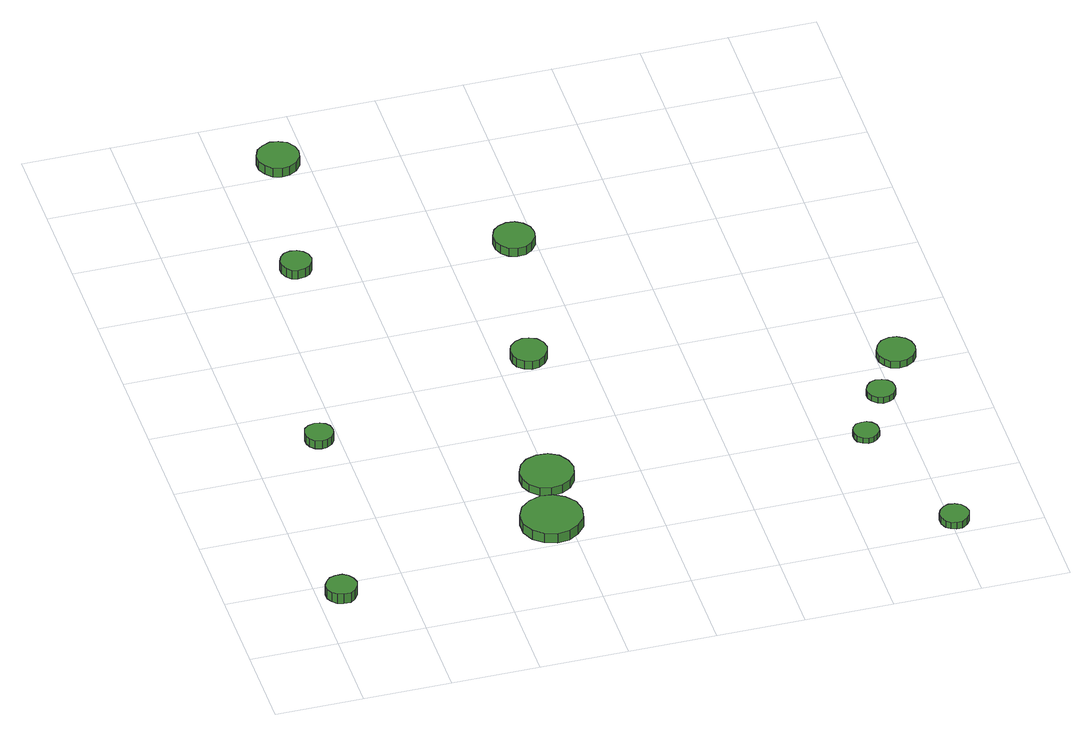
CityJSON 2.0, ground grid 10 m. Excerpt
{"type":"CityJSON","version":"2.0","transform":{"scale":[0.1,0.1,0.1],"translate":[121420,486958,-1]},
"CityObjects":{
"tree1":{"type":"SolitaryVegetationObject","attributes":{"function":"something"},"geometry":[{"type":"MultiSurface","lod":"1","boundaries":[[[0,1,2,3,4,5,6,7,8,9,10,11,12,13,14]],[[15,16,17,18,19,20,21,22,23,24,25,26,27,28,29]],[[0,29,28,1]],[[1,28,27,2]],[[2,27,26,3]],[[3,26,25,4]],[[4,25,24,5]],[[5,24,23,6]],[[6,23,22,7]],[[7,22,21,8]],[[8,21,20,9]],[[9,20,19,10]],[[10,19,18,11]],[[11,18,17,12]],[[12,17,16,13]],[[13,16,15,14]],[[14,15,29,0]]]}]},
"tree2":{"type":"SolitaryVegetationObject","attributes":{"function":"something"},"geometry":[{"type":"MultiSurface","lod":"1","boundaries":[[[30,31,32,33,34,35,36,37,38,39,40,41,42,43,44]],[[45,46,47,48,49,50,51,52,53,54,55,56,57,58,59]],[[30,59,58,31]],[[31,58,57,32]],[[32,57,56,33]],[[33,56,55,34]],[[34,55,54,35]],[[35,54,53,36]],[[36,53,52,37]],[[37,52,51,38]],[[38,51,50,39]],[[39,50,49,40]],[[40,49,48,41]],[[41,48,47,42]],[[42,47,46,43]],[[43,46,45,44]],[[44,45,59,30]]]}]},
"tree3":{"type":"SolitaryVegetationObject","attributes":{"function":"something"},"geometry":[{"type":"MultiSurface","lod":"1","boundaries":[[[60,61,62,63,64,65,66,67,68,69,70,71,72,73,74]],[[75,76,77,78,79,80,81,82,83,84,85,86,87,88,89]],[[60,89,88,61]],[[61,88,87,62]],[[62,87,86,63]],[[63,86,85,64]],[[64,85,84,65]],[[65,84,83,66]],[[66,83,82,67]],[[67,82,81,68]],[[68,81,80,69]],[[69,80,79,70]],[[70,79,78,71]],[[71,78,77,72]],[[72,77,76,73]],[[73,76,75,74]],[[74,75,89,60]]]}]},
"tree4":{"type":"SolitaryVegetationObject","attributes":{"function":"something"},"geometry":[{"type":"MultiSurface","lod":"1","boundaries":[[[90,91,92,93,94,95,96,97,98,99,100,101,102,103,104]],[[105,106,107,108,109,110,111,112,113,114,115,116,117,118,119]],[[90,119,118,91]],[[91,118,117,92]],[[92,117,116,93]],[[93,116,115,94]],[[94,115,114,95]],[[95,114,113,96]],[[96,113,112,97]],[[97,112,111,98]],[[98,111,110,99]],[[99,110,109,100]],[[100,109,108,101]],[[101,108,107,102]],[[102,107,106,103]],[[103,106,105,104]],[[104,105,119,90]]]}]},
"tree5":{"type":"SolitaryVegetationObject","attributes":{"function":"something"},"geometry":[{"type":"MultiSurface","lod":"1","boundaries":[[[120,121,122,123,124,125,126,127,128,129,130,131,132,133,134]],[[135,136,137,138,139,140,141,142,143,144,145,146,147,148,149]],[[120,149,148,121]],[[121,148,147,122]],[[122,147,146,123]],[[123,146,145,124]],[[124,145,144,125]],[[125,144,143,126]],[[126,143,142,127]],[[127,142,141,128]],[[128,141,140,129]],[[129,140,139,130]],[[130,139,138,131]],[[131,138,137,132]],[[132,137,136,133]],[[133,136,135,134]],[[134,135,149,120]]]}]},
"tree6":{"type":"SolitaryVegetationObject","attributes":{"function":"something"},"geometry":[{"type":"MultiSurface","lod":"1","boundaries":[[[150,151,152,153,154,155,156,157,158,159,160,161,162,163,164]],[[165,166,167,168,169,170,171,172,173,174,175,176,177,178,179]],[[150,179,178,151]],[[151,178,177,152]],[[152,177,176,153]],[[153,176,175,154]],[[154,175,174,155]],[[155,174,173,156]],[[156,173,172,157]],[[157,172,171,158]],[[158,171,170,159]],[[159,170,169,160]],[[160,169,168,161]],[[161,168,167,162]],[[162,167,166,163]],[[163,166,165,164]],[[164,165,179,150]]]}]},
"tree7":{"type":"SolitaryVegetationObject","attributes":{"function":"something"},"geometry":[{"type":"MultiSurface","lod":"1","boundaries":[[[180,181,182,183,184,185,186,187,188,189,190,191,192,193,194]],[[195,196,197,198,199,200,201,202,203,204,205,206,207,208,209]],[[180,209,208,181]],[[181,208,207,182]],[[182,207,206,183]],[[183,206,205,184]],[[184,205,204,185]],[[185,204,203,186]],[[186,203,202,187]],[[187,202,201,188]],[[188,201,200,189]],[[189,200,199,190]],[[190,199,198,191]],[[191,198,197,192]],[[192,197,196,193]],[[193,196,195,194]],[[194,195,209,180]]]}]},
"tree8":{"type":"SolitaryVegetationObject","attributes":{"function":"something"},"geometry":[{"type":"MultiSurface","lod":"1","boundaries":[[[210,211,212,213,214,215,216,217,218,219,220,221,222,223,224]],[[225,226,227,228,229,230,231,232,233,234,235,236,237,238,239]],[[210,239,238,211]],[[211,238,237,212]],[[212,237,236,213]],[[213,236,235,214]],[[214,235,234,215]],[[215,234,233,216]],[[216,233,232,217]],[[217,232,231,218]],[[218,231,230,219]],[[219,230,229,220]],[[220,229,228,221]],[[221,228,227,222]],[[222,227,226,223]],[[223,226,225,224]],[[224,225,239,210]]]}]},
"tree9":{"type":"SolitaryVegetationObject","attributes":{"function":"something"},"geometry":[{"type":"MultiSurface","lod":"1","boundaries":[[[240,241,242,243,244,245,246,247,248,249,250,251,252,253,254]],[[255,256,257,258,259,260,261,262,263,264,265,266,267,268,269]],[[240,269,268,241]],[[241,268,267,242]],[[242,267,266,243]],[[243,266,265,244]],[[244,265,264,245]],[[245,264,263,246]],[[246,263,262,247]],[[247,262,261,248]],[[248,261,260,249]],[[249,260,259,250]],[[250,259,258,251]],[[251,258,257,252]],[[252,257,256,253]],[[253,256,255,254]],[[254,255,269,240]]]}]},
"tree10":{"type":"SolitaryVegetationObject","attributes":{"function":"something"},"geometry":[{"type":"MultiSurface","lod":"1","boundaries":[[[270,271,272,273,274,275,276,277,278,279,280,281,282,283,284]],[[285,286,287,288,289,290,291,292,293,294,295,296,297,298,299]],[[270,299,298,271]],[[271,298,297,272]],[[272,297,296,273]],[[273,296,295,274]],[[274,295,294,275]],[[275,294,293,276]],[[276,293,292,277]],[[277,292,291,278]],[[278,291,290,279]],[[279,290,289,280]],[[280,289,288,281]],[[281,288,287,282]],[[282,287,286,283]],[[283,286,285,284]],[[284,285,299,270]]]}]},
"tree11":{"type":"SolitaryVegetationObject","attributes":{"function":"something"},"geometry":[{"type":"MultiSurface","lod":"1","boundaries":[[[300,301,302,303,304,305,306,307,308,309,310,311,312,313,314]],[[315,316,317,318,319,320,321,322,323,324,325,326,327,328,329]],[[300,329,328,301]],[[301,328,327,302]],[[302,327,326,303]],[[303,326,325,304]],[[304,325,324,305]],[[305,324,323,306]],[[306,323,322,307]],[[307,322,321,308]],[[308,321,320,309]],[[309,320,319,310]],[[310,319,318,311]],[[311,318,317,312]],[[312,317,316,313]],[[313,316,315,314]],[[314,315,329,300]]]}]},
"tree12":{"type":"SolitaryVegetationObject","attributes":{"function":"something"},"geometry":[{"type":"MultiSurface","lod":"1","boundaries":[[[330,331,332,333,334,335,336,337,338,339,340,341,342,343,344]],[[345,346,347,348,349,350,351,352,353,354,355,356,357,358,359]],[[330,359,358,331]],[[331,358,357,332]],[[332,357,356,333]],[[333,356,355,334]],[[334,355,354,335]],[[335,354,353,336]],[[336,353,352,337]],[[337,352,351,338]],[[338,351,350,339]],[[339,350,349,340]],[[340,349,348,341]],[[341,348,347,342]],[[342,347,346,343]],[[343,346,345,344]],[[344,345,359,330]]]}]}
},
"vertices":[
[44,78,23],[42,85,23],[38,91,23],[32,95,23],[24,95,23],[17,93,23],[12,88,23],[9,82,23],[9,74,23],[12,68,23],[17,63,23],[24,61,23],[32,61,23],[38,65,23],[42,71,23],[42,71,10],[38,65,10],[32,61,10],[24,61,10],[17,63,10],[12,68,10],[9,74,10],[9,82,10],[12,88,10],[17,93,10],[24,95,10],[32,95,10],[38,91,10],[42,85,10],[44,78,10],
[94,348,17],[93,355,17],[89,360,17],[83,363,17],[77,364,17],[70,362,17],[65,358,17],[63,351,17],[63,345,17],[65,339,17],[70,334,17],[77,332,17],[83,333,17],[89,336,17],[93,342,17],[93,342,6],[89,336,6],[83,333,6],[77,332,6],[70,334,6],[65,339,6],[63,345,6],[63,351,6],[65,358,6],[70,362,6],[77,364,6],[83,363,6],[89,360,6],[93,355,6],[94,348,6],
[316,138,19],[313,152,19],[304,163,19],[292,170,19],[278,172,19],[264,167,19],[253,158,19],[247,145,19],[247,130,19],[253,117,19],[264,108,19],[278,103,19],[292,105,19],[304,112,19],[313,123,19],[313,123,6],[304,112,6],[292,105,6],[278,103,6],[264,108,6],[253,117,6],[247,130,6],[247,145,6],[253,158,6],[264,167,6],[278,172,6],[292,170,6],[304,163,6],[313,152,6],[316,138,6],
[154,641,18],[152,649,18],[148,654,18],[142,658,18],[134,659,18],[127,657,18],[122,652,18],[119,645,18],[119,638,18],[122,631,18],[127,626,18],[134,624,18],[142,625,18],[148,628,18],[152,634,18],[152,634,6],[148,628,6],[142,625,6],[134,624,6],[127,626,6],[122,631,6],[119,638,6],[119,645,6],[122,652,6],[127,657,6],[134,659,6],[142,658,6],[148,654,6],[152,649,6],[154,641,6],
[328,214,17],[325,226,17],[318,237,17],[307,243,17],[294,244,17],[282,240,17],[273,232,17],[268,220,17],[268,208,17],[273,197,17],[282,188,17],[294,184,17],[307,186,17],[318,192,17],[325,202,17],[325,202,6],[318,192,6],[307,186,6],[294,184,6],[282,188,6],[273,197,6],[268,208,6],[268,220,6],[273,232,6],[282,240,6],[294,244,6],[307,243,6],[318,237,6],[325,226,6],[328,214,6],
[192,824,18],[190,833,18],[184,842,18],[175,846,18],[166,848,18],[156,844,18],[149,838,18],[145,829,18],[145,819,18],[149,810,18],[156,803,18],[166,800,18],[175,801,18],[184,806,18],[190,814,18],[190,814,6],[184,806,6],[175,801,6],[166,800,6],[156,803,6],[149,810,6],[145,819,6],[145,829,6],[149,838,6],[156,844,6],[166,848,6],[175,846,6],[184,842,6],[190,833,6],[192,824,6],
[358,423,17],[356,432,17],[351,439,17],[343,443,17],[335,444,17],[327,441,17],[320,435,17],[317,427,17],[317,419,17],[320,411,17],[327,405,17],[335,402,17],[343,403,17],[351,408,17],[356,415,17],[356,415,6],[351,408,6],[343,403,6],[335,402,6],[327,405,6],[320,411,6],[317,419,6],[317,427,6],[320,435,6],[327,441,6],[335,444,6],[343,443,6],[351,439,6],[356,432,6],[358,423,6],
[400,620,17],[398,629,17],[392,637,17],[384,642,17],[374,643,17],[365,640,17],[358,634,17],[354,625,17],[354,615,17],[358,606,17],[365,599,17],[374,596,17],[384,597,17],[392,602,17],[398,610,17],[398,610,6],[392,602,6],[384,597,6],[374,596,6],[365,599,6],[358,606,6],[354,615,6],[354,625,6],[358,634,6],[365,640,6],[374,643,6],[384,642,6],[392,637,6],[398,629,6],[400,620,6],
[667,191,14],[666,197,14],[662,202,14],[657,205,14],[651,205,14],[645,204,14],[640,199,14],[638,194,14],[638,188,14],[640,182,14],[645,178,14],[651,176,14],[657,177,14],[662,180,14],[666,185,14],[666,185,7],[662,180,7],[657,177,7],[651,176,7],[645,178,7],[640,182,7],[638,188,7],[638,194,7],[640,199,7],[645,204,7],[651,205,7],[657,205,7],[662,202,7],[666,197,7],[667,191,7],
[721,22,16],[719,29,16],[715,35,16],[709,38,16],[702,39,16],[696,37,16],[691,32,16],[688,26,16],[688,19,16],[691,12,16],[696,8,16],[702,6,16],[709,6,16],[715,10,16],[719,15,16],[719,15,7],[715,10,7],[709,6,7],[702,6,7],[696,8,7],[691,12,7],[688,19,7],[688,26,7],[691,32,7],[696,37,7],[702,39,7],[709,38,7],[715,35,7],[719,29,7],[721,22,7],
[704,256,14],[703,263,14],[699,268,14],[693,271,14],[686,272,14],[680,270,14],[675,265,14],[672,259,14],[672,253,14],[675,247,14],[680,242,14],[686,240,14],[693,241,14],[699,244,14],[703,250,14],[703,250,6],[699,244,6],[693,241,6],[686,240,6],[680,242,6],[675,247,6],[672,253,6],[672,259,6],[675,265,6],[680,270,6],[686,272,6],[693,271,6],[699,268,6],[703,263,6],[704,256,6],
[744,316,15],[742,325,15],[737,332,15],[729,337,15],[720,338,15],[711,335,15],[705,329,15],[701,320,15],[701,311,15],[705,303,15],[711,297,15],[720,294,15],[729,295,15],[737,300,15],[742,307,15],[742,307,6],[737,300,6],[729,295,6],[720,294,6],[711,297,6],[705,303,6],[701,311,6],[701,320,6],[705,329,6],[711,335,6],[720,338,6],[729,337,6],[737,332,6],[742,325,6],[744,316,6]
]}
